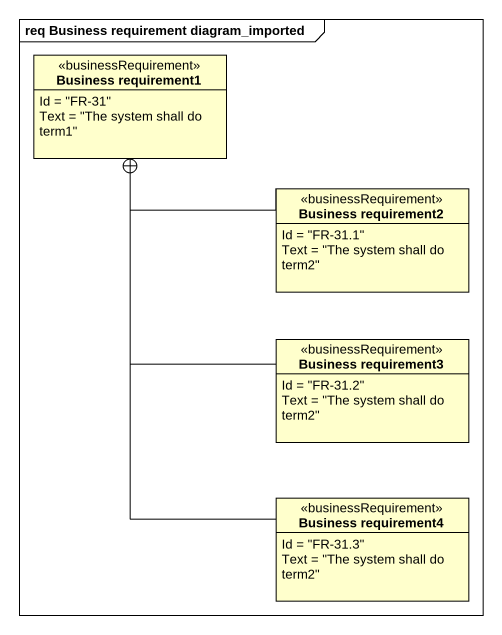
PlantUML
@startuml
mainframe req Business requirement diagram_imported
hide circle
hide empty members
class "Business requirement1" as Business_requirement1 <<businessRequirement>> {
  Id = "FR-31"
  Text = "The system shall do term1"
}
class "Business requirement2" as Business_requirement2 <<businessRequirement>> {
  Id = "FR-31.1"
  Text = "The system shall do term2"
}
class "Business requirement3" as Business_requirement3 <<businessRequirement>> {
  Id = "FR-31.2"
  Text = "The system shall do term2"
}
class "Business requirement4" as Business_requirement4 <<businessRequirement>> {
  Id = "FR-31.3"
  Text = "The system shall do term2"
}
Business_requirement2 -left-+ Business_requirement1
Business_requirement3 -up-+ Business_requirement1
Business_requirement4 -up-+ Business_requirement1
@enduml
